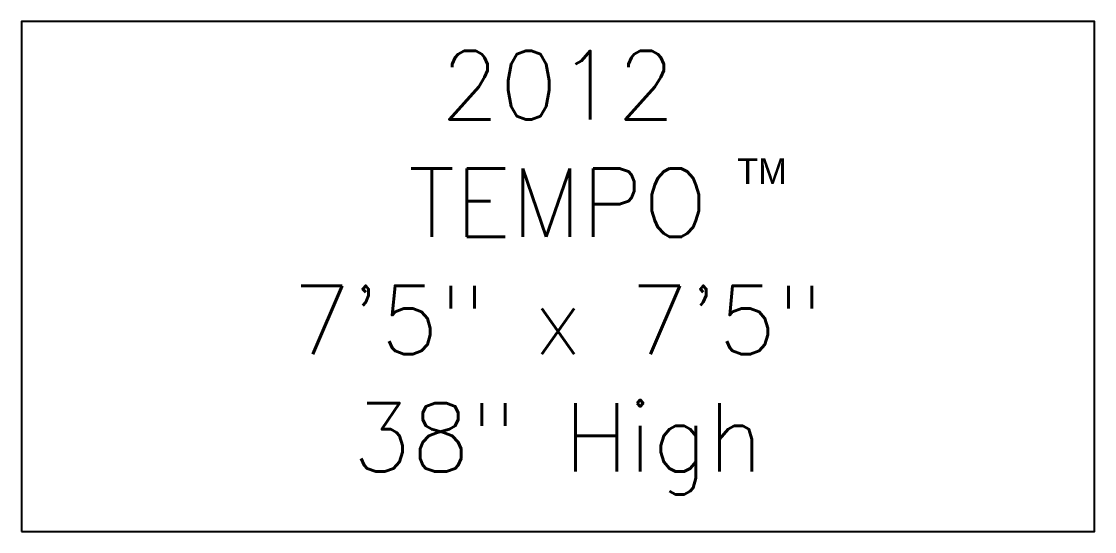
# Model space of a CAD drawing. Header units: inches. Extents: x 0 to 89, y -22 to 129.
# Drawn here: x 13.1 to 75.8, y 98.9 to 128.7 of the extents above; entities that cross this region are included whole.
import ezdxf
from ezdxf.enums import TextEntityAlignment as Align

# ---------------------------------------------------------------- set-up
doc = ezdxf.new("R2010")
doc.units = ezdxf.units.IN
doc.header["$MEASUREMENT"] = 0
for name, color, linetype in [('1', 4, 'Continuous'), ('CL', 8, 'Continuous'), ('DIM', 3, 'Continuous')]:
    doc.layers.add(name, color=color, linetype=linetype)
doc.styles.add('HLTR', font='Hltr.shx')
doc.styles.add('SIMPLEX', font='simplex')

# ---------------------------------------------------------------- blocks, each defined once
blk = doc.blocks.new('tm')
at = {"layer": 'CL', "color": 3, "insert": (0, 0), "char_height": 0.25, "width": 0.43935, "attachment_point": 5, "style": 'HLTR'}
blk.add_mtext('{\\Fhltr.shx;TM}', dxfattribs=at)

msp = doc.modelspace()

# ---------------------------------------------------------------- linework, layer by layer
at = {"layer": 'DIM', "color": 4}
msp.add_lwpolyline([(13.102, 98.871), (75.769, 98.871), (75.769, 128.669), (13.102, 128.669)], close=True, dxfattribs=at)

# ---------------------------------------------------------------- block references
at = {"layer": '1', "xscale": 6, "yscale": 6, "zscale": 6}
msp.add_blockref('tm', (56.349, 119.927), dxfattribs=at)

# ---------------------------------------------------------------- texts
at = {"layer": 'DIM', "style": 'SIMPLEX'}
for s, p in [('2012', (44.435, 122.943)), ('TEMPO', (44.435, 116.085)), ('7\'5" x 7\'5"', (44.435, 109.228)), ('38" High', (44.435, 102.371))]:
    msp.add_text(s, height=4, dxfattribs=at).set_placement(p, align=Align.CENTER)

doc.saveas('drawing.dxf')
